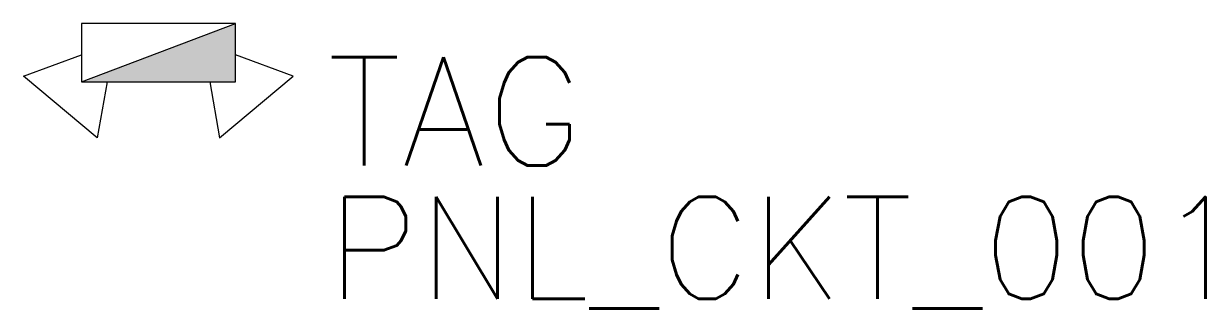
# Model space of a CAD drawing. Header units: inches. Extents: x -0.12 to 0.96, y -0.26 to 0.
import ezdxf
from ezdxf.enums import TextEntityAlignment as Align

# ---------------------------------------------------------------- set-up
doc = ezdxf.new("R2010")
doc.units = ezdxf.units.IN
doc.header["$LTSCALE"] = 96
doc.header["$MEASUREMENT"] = 0
doc.styles.get("Standard").update_dxf_attribs({"font": 'SIMPLEX.SHX'})

msp = doc.modelspace()

# ---------------------------------------------------------------- hatches: boundary and pattern name
h = msp.add_hatch(color=256)
h.dxf.hatch_style = 1
h.paths.add_polyline_path([(0.0708, 0), (-0.0708, -0.0538), (0.0708, -0.0538)])

# ---------------------------------------------------------------- linework, layer by layer
msp.add_line((-0.0708, -0.0538), (0.0708, 0))
msp.add_lwpolyline([(0.0708, 0), (-0.0708, 0), (-0.0708, -0.0538), (0.0708, -0.0538)], close=True)
for points in [[(-0.0471, -0.0538), (-0.0562, -0.1052), (-0.124, -0.0483), (-0.0708, -0.0289)], [(0.0471, -0.0538), (0.0562, -0.1052), (0.124, -0.0483), (0.0708, -0.0289)]]:
    msp.add_lwpolyline(points)

# ---------------------------------------------------------------- texts
at = {"color": 0}
msp.add_attdef('TAG', text='E2', height=0.1, dxfattribs=at).set_placement((0.155, -0.1608), align=Align.BOTTOM_LEFT)
msp.add_attdef('PNL_CKT_001', (0.155, -0.2535), 'LP-XXX, CKT. XX', height=0.09375, dxfattribs=at)

doc.saveas('drawing.dxf')
